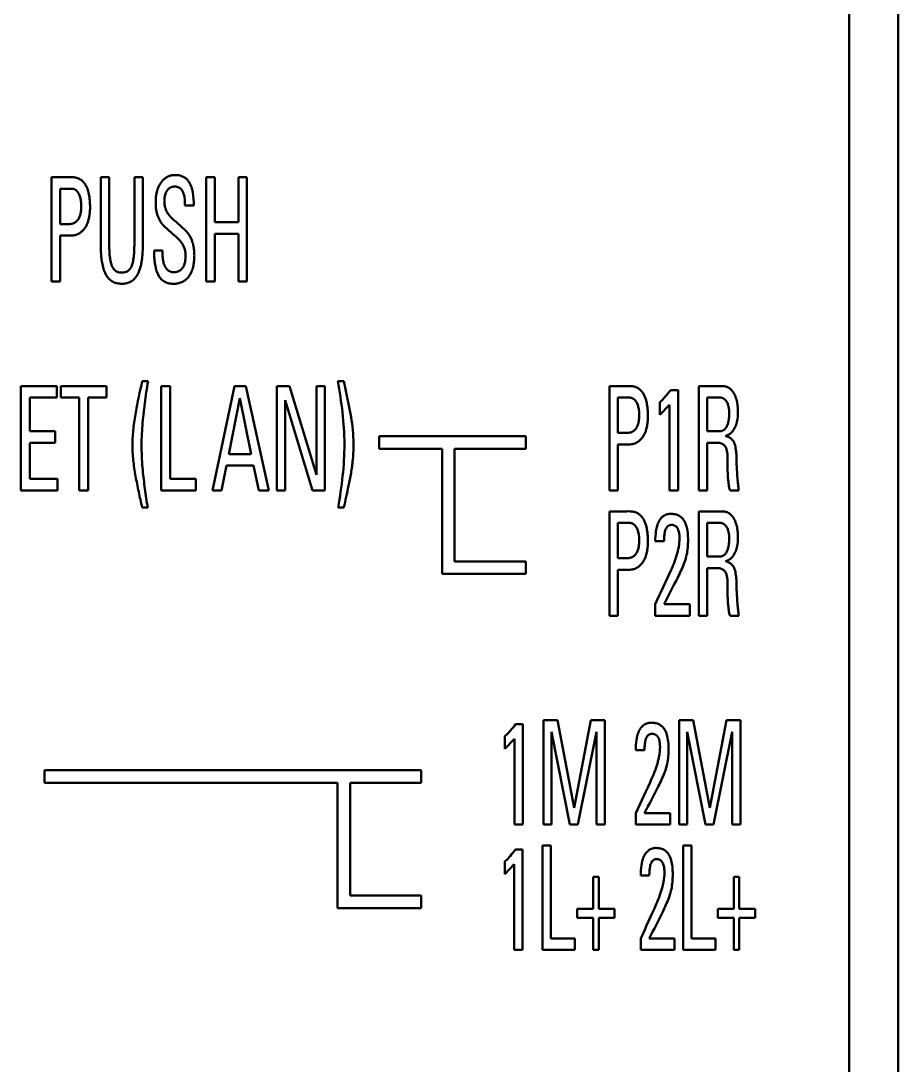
# Model space of a CAD drawing. Header units: millimetres. Extents: x 0 to 841, y 0 to 594.
# Drawn here: x 123.72 to 144.68, y 355.25 to 380.21 of the extents above; entities that cross this region are included whole.
import ezdxf

# ---------------------------------------------------------------- set-up
doc = ezdxf.new("R2010")
doc.units = ezdxf.units.MM
doc.layers.add('1', color=7, linetype='Continuous')

msp = doc.modelspace()

# ---------------------------------------------------------------- linework, layer by layer
at = {"layer": '1', "color": 7, "linetype": 'Continuous', "lineweight": 50}
for p, q in [((143.513, 394.614), (143.513, 319.066)), ((144.683, 318.931), (144.683, 394.614)), ((124.449, 376.471), (124.449, 373.975)), ((125.828, 376.471), (125.624, 376.471)), ((126.632, 376.471), (126.429, 376.471)), ((128.148, 376.471), (128.148, 373.975)), ((128.351, 376.471), (128.148, 376.471)), ((128.351, 375.392), (128.351, 376.471)), ((128.917, 376.471), (128.917, 375.392)), ((129.12, 376.471), (128.917, 376.471)), ((129.12, 373.975), (129.12, 376.471)), ((124.653, 375.351), (124.653, 376.194)), ((124.653, 376.194), (124.935, 376.194)), ((127.638, 375.793), (127.851, 375.793)), ((128.917, 375.392), (128.351, 375.392)), ((124.653, 373.975), (124.653, 375.074)), ((128.351, 373.975), (128.351, 375.115)), ((128.351, 375.115), (128.917, 375.115)), ((128.917, 375.115), (128.917, 373.975)), ((127.102, 374.718), (126.9, 374.718)), ((124.449, 373.975), (124.653, 373.975)), ((128.148, 373.975), (128.351, 373.975)), ((128.917, 373.975), (129.12, 373.975)), ((126.757, 371.597), (126.616, 371.597)), ((131.435, 371.597), (131.293, 371.597)), ((123.717, 371.48), (123.717, 368.984)), ((124.579, 371.48), (123.717, 371.48)), ((124.579, 371.203), (124.579, 371.48)), ((124.668, 371.48), (124.668, 371.203)), ((125.763, 371.48), (124.668, 371.48)), ((125.763, 371.203), (125.763, 371.48)), ((127.07, 371.48), (127.07, 368.984)), ((127.283, 371.48), (127.07, 371.48)), ((127.283, 369.261), (127.283, 371.48)), ((128.823, 371.48), (128.293, 368.984)), ((129.095, 371.48), (128.823, 371.48)), ((129.64, 368.985), (129.095, 371.48)), ((129.832, 371.48), (129.832, 368.984)), ((130.134, 371.48), (129.832, 371.48)), ((130.781, 369.354), (130.134, 371.48)), ((130.781, 371.48), (130.781, 369.354)), ((130.98, 371.48), (130.781, 371.48)), ((130.98, 368.984), (130.98, 371.48)), ((137.783, 371.48), (137.783, 368.984)), ((139.424, 371.383), (139.25, 371.383)), ((139.424, 368.984), (139.424, 371.383)), ((139.919, 371.48), (139.919, 368.984)), ((123.93, 370.401), (123.93, 371.203)), ((123.93, 371.203), (124.579, 371.203)), ((124.668, 371.203), (125.108, 371.203)), ((125.108, 371.203), (125.108, 368.984)), ((125.322, 368.984), (125.322, 371.203)), ((125.322, 371.203), (125.763, 371.203)), ((128.685, 369.855), (128.953, 371.186)), ((128.953, 371.186), (129.223, 369.855)), ((130.032, 371.141), (130.688, 368.984)), ((130.032, 368.984), (130.032, 371.141)), ((137.986, 370.36), (137.986, 371.203)), ((137.986, 371.203), (138.268, 371.203)), ((138.99, 371.096), (138.99, 370.792)), ((140.122, 370.401), (140.122, 371.203)), ((140.122, 371.203), (140.431, 371.203)), ((138.99, 370.792), (139.221, 371.033)), ((139.221, 371.033), (139.221, 368.984)), ((124.533, 370.401), (123.93, 370.401)), ((124.533, 370.124), (124.533, 370.401)), ((123.93, 369.261), (123.93, 370.124)), ((123.93, 370.124), (124.533, 370.124)), ((132.283, 370.282), (132.283, 369.982)), ((135.783, 370.282), (132.283, 370.282)), ((135.783, 369.982), (135.783, 370.282)), ((137.986, 368.984), (137.986, 370.083)), ((140.122, 368.984), (140.122, 370.124)), ((129.223, 369.855), (128.685, 369.855)), ((132.283, 369.982), (133.783, 369.982)), ((133.783, 369.982), (133.783, 366.988)), ((134.083, 367.287), (134.083, 369.982)), ((134.083, 369.982), (135.783, 369.982)), ((128.509, 368.984), (128.633, 369.578)), ((128.633, 369.578), (129.28, 369.578)), ((129.28, 369.578), (129.403, 368.985)), ((124.593, 369.261), (123.93, 369.261)), ((124.593, 368.984), (124.593, 369.261)), ((127.898, 369.261), (127.283, 369.261)), ((127.898, 368.984), (127.898, 369.261)), ((123.717, 368.984), (124.593, 368.984)), ((125.108, 368.984), (125.322, 368.984)), ((127.07, 368.984), (127.898, 368.984)), ((128.509, 368.984), (128.293, 368.984)), ((129.64, 368.985), (129.403, 368.985)), ((129.832, 368.984), (130.032, 368.984)), ((130.688, 368.984), (130.98, 368.984)), ((137.783, 368.984), (137.986, 368.984)), ((139.221, 368.984), (139.424, 368.984)), ((139.919, 368.984), (140.122, 368.984)), ((140.665, 368.984), (140.878, 368.984)), ((126.614, 368.576), (126.748, 368.576)), ((131.303, 368.576), (131.437, 368.576)), ((137.783, 368.485), (137.783, 365.989)), ((139.919, 368.485), (139.919, 365.989)), ((137.986, 367.365), (137.986, 368.208)), ((137.986, 368.208), (138.268, 368.208)), ((140.122, 367.406), (140.122, 368.208)), ((140.122, 368.208), (140.431, 368.208)), ((138.879, 367.769), (139.088, 367.769)), ((135.783, 367.287), (134.083, 367.287)), ((135.783, 366.988), (135.783, 367.287)), ((137.986, 365.989), (137.986, 367.089)), ((140.122, 365.989), (140.122, 367.13)), ((133.783, 366.988), (135.783, 366.988)), ((138.879, 366.266), (138.879, 365.989)), ((139.702, 366.266), (139.088, 366.266)), ((139.702, 365.989), (139.702, 366.266)), ((137.783, 365.989), (137.986, 365.989)), ((138.879, 365.989), (139.702, 365.989)), ((139.919, 365.989), (140.122, 365.989)), ((140.665, 365.989), (140.878, 365.989)), ((135.542, 363.397), (135.717, 363.397)), ((135.717, 363.397), (135.717, 360.998)), ((136.211, 360.998), (136.211, 363.494)), ((136.211, 363.494), (136.541, 363.494)), ((136.541, 363.494), (136.94, 361.4)), ((136.94, 361.4), (137.335, 363.494)), ((137.335, 363.494), (137.676, 363.494)), ((137.676, 363.494), (137.676, 360.998)), ((139.453, 360.998), (139.453, 363.494)), ((139.453, 363.494), (139.783, 363.494)), ((139.783, 363.494), (140.182, 361.4)), ((140.182, 361.4), (140.577, 363.494)), ((140.577, 363.494), (140.918, 363.494)), ((140.918, 363.494), (140.918, 360.998)), ((135.283, 362.806), (135.283, 363.11)), ((136.836, 360.998), (136.402, 363.217)), ((136.402, 363.217), (136.402, 360.998)), ((137.472, 363.217), (137.029, 360.998)), ((137.472, 360.998), (137.472, 363.217)), ((140.078, 360.998), (139.644, 363.217)), ((139.644, 363.217), (139.644, 360.998)), ((140.714, 363.217), (140.271, 360.998)), ((140.714, 360.998), (140.714, 363.217)), ((135.513, 363.048), (135.283, 362.806)), ((135.513, 360.998), (135.513, 363.048)), ((138.622, 362.778), (138.414, 362.778)), ((124.283, 361.997), (124.283, 362.296)), ((124.283, 362.296), (133.283, 362.296)), ((133.283, 362.296), (133.283, 361.997)), ((131.283, 361.997), (124.283, 361.997)), ((131.283, 359.002), (131.283, 361.997)), ((131.583, 361.997), (131.583, 359.301)), ((133.283, 361.997), (131.583, 361.997)), ((138.414, 360.998), (138.414, 361.275)), ((138.622, 361.275), (139.236, 361.275)), ((139.236, 361.275), (139.236, 360.998)), ((135.717, 360.998), (135.513, 360.998)), ((136.402, 360.998), (136.211, 360.998)), ((137.029, 360.998), (136.836, 360.998)), ((137.676, 360.998), (137.472, 360.998)), ((139.236, 360.998), (138.414, 360.998)), ((139.644, 360.998), (139.453, 360.998)), ((140.271, 360.998), (140.078, 360.998)), ((140.918, 360.998), (140.714, 360.998)), ((135.535, 360.402), (135.706, 360.402)), ((135.706, 360.402), (135.706, 358.004)), ((136.187, 358.004), (136.187, 360.499)), ((136.187, 360.499), (136.386, 360.499)), ((136.386, 360.499), (136.386, 358.28)), ((139.546, 358.004), (139.546, 360.499)), ((139.546, 360.499), (139.745, 360.499)), ((139.745, 360.499), (139.745, 358.28)), ((135.283, 359.811), (135.283, 360.116)), ((135.507, 360.053), (135.283, 359.811)), ((135.507, 358.004), (135.507, 360.053)), ((137.394, 358.985), (137.394, 359.749)), ((137.394, 359.749), (137.528, 359.749)), ((137.528, 359.749), (137.528, 358.985)), ((138.736, 359.783), (138.534, 359.783)), ((140.753, 358.985), (140.753, 359.749)), ((140.753, 359.749), (140.887, 359.749)), ((140.887, 359.749), (140.887, 358.985)), ((131.583, 359.301), (133.283, 359.301)), ((133.283, 359.301), (133.283, 359.002)), ((133.283, 359.002), (131.283, 359.002)), ((137.014, 358.771), (137.014, 358.985)), ((137.014, 358.985), (137.394, 358.985)), ((137.528, 358.985), (137.908, 358.985)), ((137.908, 358.985), (137.908, 358.771)), ((140.373, 358.771), (140.373, 358.985)), ((140.373, 358.985), (140.753, 358.985)), ((140.887, 358.985), (141.267, 358.985)), ((141.267, 358.985), (141.267, 358.771)), ((137.394, 358.771), (137.014, 358.771)), ((137.394, 358.004), (137.394, 358.771)), ((137.528, 358.771), (137.528, 358.004)), ((137.908, 358.771), (137.528, 358.771)), ((140.753, 358.771), (140.373, 358.771)), ((140.753, 358.004), (140.753, 358.771)), ((140.887, 358.771), (140.887, 358.004)), ((141.267, 358.771), (140.887, 358.771)), ((136.386, 358.28), (136.958, 358.28)), ((136.958, 358.28), (136.958, 358.004)), ((138.534, 358.004), (138.534, 358.28)), ((138.736, 358.28), (139.335, 358.28)), ((139.335, 358.28), (139.335, 358.004)), ((139.745, 358.28), (140.317, 358.28)), ((140.317, 358.28), (140.317, 358.004)), ((135.706, 358.004), (135.507, 358.004)), ((136.958, 358.004), (136.187, 358.004)), ((137.528, 358.004), (137.394, 358.004)), ((139.335, 358.004), (138.534, 358.004)), ((140.317, 358.004), (139.546, 358.004)), ((140.887, 358.004), (140.753, 358.004))]:
    msp.add_line(p, q, dxfattribs=at)
for points, knots in [([(124.653, 375.074), (124.707, 375.074), (124.788, 375.074), (124.869, 375.074), (124.923, 375.074), (124.95, 375.074), (124.99, 375.08), (125.004, 375.083), (125.03, 375.09), (125.043, 375.094), (125.081, 375.109), (125.105, 375.121), (125.139, 375.144), (125.15, 375.152), (125.171, 375.169), (125.191, 375.187), (125.209, 375.207), (125.227, 375.228), (125.235, 375.239), (125.259, 375.272), (125.286, 375.319), (125.307, 375.368), (125.321, 375.407), (125.325, 375.42), (125.332, 375.446), (125.336, 375.459), (125.345, 375.498), (125.35, 375.525), (125.359, 375.578), (125.362, 375.605), (125.366, 375.66), (125.368, 375.687), (125.37, 375.767), (125.369, 375.821), (125.362, 375.929), (125.357, 375.982), (125.343, 376.062), (125.337, 376.089), (125.324, 376.141), (125.316, 376.167), (125.297, 376.218), (125.286, 376.243), (125.266, 376.279), (125.259, 376.29), (125.244, 376.313), (125.236, 376.324), (125.219, 376.345), (125.21, 376.356), (125.191, 376.375), (125.181, 376.384), (125.149, 376.409), (125.126, 376.424), (125.095, 376.438), (125.088, 376.441), (125.076, 376.446), (125.069, 376.448), (125.05, 376.454), (125.023, 376.461), (124.997, 376.466), (124.969, 376.469), (124.956, 376.47), (124.915, 376.471), (124.887, 376.471), (124.832, 376.471), (124.805, 376.471), (124.668, 376.471), (124.559, 376.471), (124.449, 376.471)], [0, 0, 0, 0, 0.0625, 0.09375, 0.09375, 0.125, 0.125, 0.140625, 0.140625, 0.15625, 0.15625, 0.1875, 0.1875, 0.203125, 0.203125, 0.21875, 0.234375, 0.234375, 0.25, 0.25, 0.28125, 0.3125, 0.3125, 0.328125, 0.328125, 0.34375, 0.34375, 0.375, 0.375, 0.40625, 0.40625, 0.4375, 0.4375, 0.5, 0.5, 0.5625, 0.5625, 0.59375, 0.59375, 0.625, 0.625, 0.65625, 0.65625, 0.671875, 0.671875, 0.6875, 0.6875, 0.703125, 0.703125, 0.71875, 0.71875, 0.75, 0.75, 0.757813, 0.757813, 0.765625, 0.765625, 0.78125, 0.796875, 0.796875, 0.8125, 0.8125, 0.84375, 0.84375, 0.875, 0.875, 1, 1, 1, 1]), ([(125.624, 376.471), (125.624, 376.081), (125.624, 375.691), (125.624, 375.203), (125.624, 375.106), (125.624, 374.911), (125.623, 374.814), (125.63, 374.668), (125.633, 374.619), (125.643, 374.522), (125.649, 374.473), (125.666, 374.377), (125.677, 374.33), (125.705, 374.237), (125.722, 374.191), (125.746, 374.148)], [0, 0, 0, 0, 0.5, 0.5, 0.625, 0.625, 0.75, 0.75, 0.8125, 0.8125, 0.875, 0.875, 0.9375, 0.9375, 1, 1, 1, 1]), ([(125.746, 374.148), (125.754, 374.133), (125.763, 374.118), (125.782, 374.09), (125.793, 374.076), (125.815, 374.05), (125.827, 374.038), (125.852, 374.014), (125.865, 374.004), (125.893, 373.984), (125.908, 373.976), (125.939, 373.96), (125.955, 373.953), (126.003, 373.937), (126.036, 373.93), (126.087, 373.924), (126.105, 373.923), (126.139, 373.923), (126.156, 373.924), (126.19, 373.926), (126.215, 373.93), (126.24, 373.935), (126.257, 373.939), (126.265, 373.942), (126.29, 373.95), (126.306, 373.956), (126.336, 373.971), (126.351, 373.979), (126.38, 373.997), (126.394, 374.008), (126.42, 374.03), (126.432, 374.042), (126.454, 374.068), (126.465, 374.081), (126.485, 374.109), (126.494, 374.124), (126.52, 374.168), (126.534, 374.199), (126.552, 374.247), (126.557, 374.264), (126.568, 374.296), (126.572, 374.313), (126.585, 374.362), (126.592, 374.395), (126.604, 374.462), (126.609, 374.496), (126.618, 374.564), (126.621, 374.598), (126.629, 374.7), (126.631, 374.768), (126.633, 374.904), (126.632, 374.972), (126.632, 375.108), (126.632, 375.176), (126.632, 375.381), (126.632, 375.789), (126.632, 376.198), (126.632, 376.471)], [0, 0, 0, 0, 0.015625, 0.015625, 0.03125, 0.03125, 0.046875, 0.046875, 0.0625, 0.0625, 0.078125, 0.078125, 0.09375, 0.09375, 0.125, 0.125, 0.140625, 0.140625, 0.15625, 0.15625, 0.171875, 0.179688, 0.179688, 0.1875, 0.1875, 0.203125, 0.203125, 0.21875, 0.21875, 0.234375, 0.234375, 0.25, 0.25, 0.265625, 0.265625, 0.28125, 0.28125, 0.3125, 0.3125, 0.328125, 0.328125, 0.34375, 0.34375, 0.375, 0.375, 0.40625, 0.40625, 0.4375, 0.4375, 0.5, 0.5, 0.5625, 0.5625, 0.625, 0.625, 0.75, 1, 1, 1, 1]), ([(126.429, 376.471), (126.429, 376.065), (126.429, 375.559), (126.429, 375.053), (126.429, 374.901), (126.429, 374.85), (126.427, 374.749), (126.425, 374.698), (126.417, 374.598), (126.412, 374.547), (126.399, 374.473), (126.392, 374.436), (126.382, 374.399), (126.374, 374.375), (126.37, 374.363), (126.356, 374.327), (126.344, 374.305), (126.321, 374.273), (126.309, 374.259), (126.295, 374.246), (126.285, 374.238), (126.28, 374.234), (126.264, 374.223), (126.252, 374.217), (126.235, 374.209), (126.229, 374.207), (126.217, 374.203), (126.211, 374.201), (126.18, 374.193), (126.154, 374.19), (126.116, 374.19), (126.103, 374.19), (126.078, 374.193), (126.065, 374.196), (126.041, 374.202), (126.028, 374.206), (126.005, 374.217), (125.994, 374.223), (125.978, 374.234), (125.973, 374.238), (125.963, 374.246), (125.959, 374.25), (125.945, 374.264), (125.937, 374.274), (125.926, 374.289), (125.922, 374.295), (125.915, 374.305), (125.912, 374.311), (125.903, 374.328), (125.898, 374.339), (125.883, 374.374), (125.876, 374.398), (125.863, 374.447), (125.858, 374.472), (125.845, 374.547), (125.839, 374.597), (125.832, 374.698), (125.83, 374.749), (125.828, 374.85), (125.828, 374.901), (125.828, 375.053), (125.828, 375.559), (125.828, 376.065), (125.828, 376.471)], [0, 0, 0, 0, 0.25, 0.3125, 0.3125, 0.34375, 0.34375, 0.375, 0.375, 0.40625, 0.40625, 0.421875, 0.429687, 0.429687, 0.4375, 0.4375, 0.453125, 0.453125, 0.460937, 0.464844, 0.464844, 0.46875, 0.46875, 0.476562, 0.476562, 0.480469, 0.480469, 0.484375, 0.484375, 0.5, 0.5, 0.507812, 0.507812, 0.515625, 0.515625, 0.523437, 0.523437, 0.53125, 0.53125, 0.535156, 0.535156, 0.539062, 0.539062, 0.546875, 0.546875, 0.550781, 0.550781, 0.554687, 0.554687, 0.5625, 0.5625, 0.578125, 0.578125, 0.59375, 0.59375, 0.625, 0.625, 0.65625, 0.65625, 0.6875, 0.6875, 0.75, 1, 1, 1, 1]), ([(127.851, 375.793), (127.851, 375.896), (127.845, 375.998), (127.822, 376.125), (127.817, 376.15), (127.804, 376.2), (127.796, 376.225), (127.778, 376.273), (127.768, 376.296), (127.75, 376.331), (127.743, 376.342), (127.729, 376.364), (127.721, 376.374), (127.705, 376.394), (127.697, 376.404), (127.679, 376.423), (127.669, 376.432), (127.639, 376.456), (127.617, 376.471), (127.583, 376.488), (127.571, 376.493), (127.546, 376.502), (127.534, 376.506), (127.496, 376.515), (127.471, 376.519), (127.432, 376.522), (127.419, 376.523), (127.393, 376.522), (127.38, 376.522), (127.342, 376.519), (127.316, 376.514), (127.266, 376.5), (127.242, 376.491), (127.208, 376.473), (127.196, 376.466), (127.175, 376.452), (127.164, 376.445), (127.134, 376.421), (127.115, 376.403), (127.081, 376.365), (127.066, 376.344), (127.038, 376.301), (127.025, 376.278), (127.003, 376.232), (126.994, 376.208), (126.981, 376.171), (126.978, 376.159), (126.971, 376.134), (126.967, 376.121), (126.959, 376.084), (126.954, 376.059), (126.943, 375.984), (126.94, 375.933), (126.938, 375.857), (126.938, 375.831), (126.94, 375.78), (126.942, 375.754), (126.951, 375.678), (126.961, 375.628), (126.98, 375.567), (126.984, 375.555), (126.993, 375.53), (126.998, 375.518), (127.013, 375.483), (127.024, 375.46), (127.061, 375.393), (127.09, 375.351), (127.124, 375.312)], [0, 0, 0, 0, 0.125, 0.125, 0.15625, 0.15625, 0.1875, 0.1875, 0.21875, 0.21875, 0.234375, 0.234375, 0.25, 0.25, 0.265625, 0.265625, 0.28125, 0.28125, 0.3125, 0.3125, 0.328125, 0.328125, 0.34375, 0.34375, 0.375, 0.375, 0.390625, 0.390625, 0.40625, 0.40625, 0.4375, 0.4375, 0.46875, 0.46875, 0.484375, 0.484375, 0.5, 0.5, 0.53125, 0.53125, 0.5625, 0.5625, 0.59375, 0.59375, 0.625, 0.625, 0.640625, 0.640625, 0.65625, 0.65625, 0.6875, 0.6875, 0.75, 0.75, 0.78125, 0.78125, 0.8125, 0.8125, 0.875, 0.875, 0.890625, 0.890625, 0.90625, 0.90625, 0.9375, 0.9375, 1, 1, 1, 1]), ([(124.935, 376.194), (124.944, 376.194), (124.953, 376.193), (124.971, 376.19), (124.98, 376.187), (124.996, 376.181), (125.005, 376.177), (125.02, 376.168), (125.028, 376.163), (125.048, 376.146), (125.061, 376.133), (125.083, 376.104), (125.092, 376.089), (125.101, 376.073)], [0, 0, 0, 0, 0.125, 0.125, 0.25, 0.25, 0.375, 0.375, 0.5, 0.5, 0.75, 0.75, 1, 1, 1, 1]), ([(125.101, 376.073), (125.115, 376.047), (125.126, 376.02), (125.138, 375.978), (125.141, 375.964), (125.147, 375.936), (125.15, 375.922), (125.16, 375.851), (125.162, 375.794), (125.159, 375.708), (125.157, 375.679), (125.149, 375.621), (125.143, 375.593), (125.131, 375.552), (125.127, 375.538), (125.116, 375.511), (125.109, 375.498), (125.088, 375.46), (125.071, 375.437), (125.05, 375.417)], [0, 0, 0, 0, 0.125, 0.125, 0.1875, 0.1875, 0.25, 0.25, 0.5, 0.5, 0.625, 0.625, 0.75, 0.75, 0.8125, 0.8125, 0.875, 0.875, 1, 1, 1, 1]), ([(127.33, 375.485), (127.307, 375.507), (127.285, 375.53), (127.255, 375.568), (127.245, 375.58), (127.227, 375.607), (127.219, 375.62), (127.195, 375.661), (127.182, 375.69), (127.17, 375.728), (127.167, 375.735), (127.163, 375.751), (127.161, 375.758), (127.155, 375.782), (127.153, 375.797), (127.146, 375.844), (127.146, 375.876), (127.147, 375.923), (127.148, 375.939), (127.151, 375.97), (127.153, 375.986), (127.161, 376.033), (127.169, 376.064), (127.184, 376.1), (127.188, 376.108), (127.195, 376.122), (127.199, 376.129), (127.211, 376.149), (127.22, 376.162), (127.236, 376.18), (127.242, 376.186), (127.253, 376.197), (127.266, 376.207), (127.279, 376.216), (127.293, 376.224), (127.3, 376.227), (127.322, 376.236), (127.338, 376.24), (127.361, 376.244), (127.369, 376.245), (127.385, 376.246), (127.393, 376.246), (127.409, 376.245), (127.417, 376.245), (127.433, 376.243), (127.441, 376.242), (127.464, 376.236), (127.479, 376.231), (127.501, 376.221), (127.508, 376.217), (127.521, 376.208), (127.534, 376.198), (127.545, 376.187), (127.556, 376.175), (127.561, 376.169), (127.575, 376.149), (127.583, 376.136), (127.593, 376.114), (127.596, 376.107), (127.602, 376.092), (127.604, 376.084), (127.611, 376.061), (127.615, 376.046), (127.622, 376.015), (127.625, 375.999), (127.636, 375.92), (127.638, 375.856), (127.638, 375.793)], [0, 0, 0, 0, 0.0625, 0.0625, 0.09375, 0.09375, 0.125, 0.125, 0.1875, 0.1875, 0.203125, 0.203125, 0.21875, 0.21875, 0.25, 0.25, 0.3125, 0.3125, 0.34375, 0.34375, 0.375, 0.375, 0.4375, 0.4375, 0.453125, 0.453125, 0.46875, 0.46875, 0.5, 0.5, 0.515625, 0.515625, 0.53125, 0.546875, 0.546875, 0.5625, 0.5625, 0.59375, 0.59375, 0.609375, 0.609375, 0.625, 0.625, 0.640625, 0.640625, 0.65625, 0.65625, 0.6875, 0.6875, 0.703125, 0.703125, 0.71875, 0.734375, 0.734375, 0.75, 0.75, 0.78125, 0.78125, 0.796875, 0.796875, 0.8125, 0.8125, 0.84375, 0.84375, 0.875, 0.875, 1, 1, 1, 1]), ([(125.05, 375.417), (125.044, 375.411), (125.037, 375.405), (125.023, 375.394), (125.009, 375.385), (124.994, 375.377), (124.978, 375.369), (124.97, 375.366), (124.929, 375.353), (124.895, 375.351), (124.791, 375.351), (124.722, 375.351), (124.653, 375.351)], [0, 0, 0, 0, 0.0625, 0.0625, 0.125, 0.1875, 0.1875, 0.25, 0.25, 0.5, 0.5, 1, 1, 1, 1]), ([(127.676, 375.174), (127.633, 375.213), (127.589, 375.252), (127.503, 375.33), (127.46, 375.369), (127.388, 375.433), (127.359, 375.459), (127.33, 375.485)], [0, 0, 0, 0, 0.375, 0.375, 0.750001, 0.750001, 1, 1, 1, 1]), ([(127.014, 374.108), (127.025, 374.09), (127.038, 374.073), (127.064, 374.041), (127.079, 374.026), (127.111, 373.999), (127.128, 373.988), (127.154, 373.972), (127.164, 373.967), (127.182, 373.958), (127.192, 373.954), (127.241, 373.936), (127.282, 373.928), (127.365, 373.922), (127.406, 373.923), (127.458, 373.93), (127.468, 373.932), (127.488, 373.936), (127.498, 373.939), (127.529, 373.947), (127.548, 373.954), (127.586, 373.971), (127.604, 373.981), (127.63, 373.998), (127.639, 374.004), (127.655, 374.017), (127.663, 374.024), (127.686, 374.045), (127.707, 374.067), (127.727, 374.091), (127.739, 374.108), (127.745, 374.117), (127.773, 374.161), (127.791, 374.198), (127.812, 374.256), (127.819, 374.276), (127.83, 374.316), (127.834, 374.336), (127.847, 374.397), (127.852, 374.437), (127.86, 374.518), (127.863, 374.579), (127.862, 374.641), (127.86, 374.682), (127.859, 374.703), (127.853, 374.764), (127.844, 374.825), (127.828, 374.885), (127.816, 374.924), (127.809, 374.944), (127.771, 375.04), (127.729, 375.111), (127.676, 375.174)], [0, 0, 0, 0, 0.03125, 0.03125, 0.0625, 0.0625, 0.09375, 0.09375, 0.109375, 0.109375, 0.125, 0.125, 0.1875, 0.1875, 0.25, 0.25, 0.265625, 0.265625, 0.28125, 0.28125, 0.3125, 0.3125, 0.34375, 0.34375, 0.359375, 0.359375, 0.375, 0.375, 0.40625, 0.421875, 0.421875, 0.4375, 0.4375, 0.5, 0.5, 0.53125, 0.53125, 0.5625, 0.5625, 0.625, 0.625, 0.6875, 0.71875, 0.71875, 0.75, 0.75, 0.8125, 0.84375, 0.84375, 0.875, 0.875, 1, 1, 1, 1]), ([(127.47, 375.005), (127.489, 374.987), (127.506, 374.968), (127.54, 374.929), (127.555, 374.909), (127.583, 374.866), (127.595, 374.844), (127.612, 374.809), (127.617, 374.797), (127.626, 374.773), (127.63, 374.761), (127.641, 374.724), (127.646, 374.699), (127.652, 374.649), (127.654, 374.623), (127.653, 374.546), (127.65, 374.496), (127.637, 374.433), (127.634, 374.42), (127.626, 374.396), (127.618, 374.371), (127.605, 374.342), (127.596, 374.325), (127.589, 374.314), (127.586, 374.309), (127.575, 374.293), (127.567, 374.283), (127.554, 374.269), (127.549, 374.264), (127.539, 374.256), (127.534, 374.251), (127.519, 374.24), (127.508, 374.233), (127.491, 374.224), (127.485, 374.222), (127.473, 374.217), (127.467, 374.215), (127.436, 374.205), (127.411, 374.201), (127.372, 374.199), (127.359, 374.2), (127.334, 374.202), (127.321, 374.204), (127.302, 374.209), (127.296, 374.211), (127.284, 374.216), (127.273, 374.221), (127.261, 374.227), (127.251, 374.234), (127.245, 374.238), (127.219, 374.257), (127.202, 374.276), (127.186, 374.297)], [0, 0, 0, 0, 0.0625, 0.0625, 0.125, 0.125, 0.1875, 0.1875, 0.21875, 0.21875, 0.25, 0.25, 0.3125, 0.3125, 0.375, 0.375, 0.5, 0.5, 0.53125, 0.53125, 0.5625, 0.59375, 0.609375, 0.609375, 0.625, 0.625, 0.65625, 0.65625, 0.671875, 0.671875, 0.6875, 0.6875, 0.71875, 0.71875, 0.734375, 0.734375, 0.75, 0.75, 0.8125, 0.8125, 0.84375, 0.84375, 0.875, 0.875, 0.890625, 0.890625, 0.90625, 0.921875, 0.921875, 0.9375, 0.9375, 1, 1, 1, 1]), ([(126.9, 374.718), (126.9, 374.666), (126.901, 374.613), (126.908, 374.508), (126.913, 374.456), (126.924, 374.378), (126.929, 374.353), (126.939, 374.302), (126.946, 374.276), (126.968, 374.202), (126.986, 374.153), (127.014, 374.108)], [0, 0, 0, 0, 0.25, 0.25, 0.5, 0.5, 0.625, 0.625, 0.75, 0.75, 1, 1, 1, 1]), ([(127.186, 374.297), (127.175, 374.311), (127.166, 374.327), (127.153, 374.351), (127.15, 374.36), (127.143, 374.377), (127.139, 374.385), (127.125, 374.428), (127.117, 374.464), (127.106, 374.536), (127.104, 374.572), (127.102, 374.645), (127.102, 374.682), (127.102, 374.718)], [0, 0, 0, 0, 0.125, 0.125, 0.1875, 0.1875, 0.25, 0.25, 0.5, 0.5, 0.75, 0.75, 1, 1, 1, 1]), ([(126.616, 371.597), (126.563, 371.347), (126.506, 371.097), (126.449, 370.781), (126.439, 370.718), (126.421, 370.592), (126.413, 370.528), (126.392, 370.339), (126.385, 370.212), (126.383, 369.959), (126.39, 369.833), (126.416, 369.581), (126.435, 369.455), (126.48, 369.202), (126.506, 369.077), (126.559, 368.827), (126.586, 368.701), (126.614, 368.576)], [0, 0, 0, 0, 0.25, 0.25, 0.3125, 0.3125, 0.375, 0.375, 0.5, 0.5, 0.625, 0.625, 0.75, 0.75, 0.875, 0.875, 1, 1, 1, 1]), ([(126.63, 369.468), (126.614, 369.646), (126.604, 369.824), (126.6, 370.18), (126.607, 370.358), (126.634, 370.714), (126.653, 370.891), (126.699, 371.245), (126.727, 371.421), (126.757, 371.597)], [0, 0, 0, 0, 0.25, 0.25, 0.5, 0.5, 0.75, 0.75, 1, 1, 1, 1]), ([(131.293, 371.597), (131.335, 371.348), (131.375, 371.098), (131.431, 370.595), (131.447, 370.343), (131.45, 369.835), (131.435, 369.582), (131.379, 369.078), (131.342, 368.827), (131.303, 368.576)], [0, 0, 0, 0, 0.25, 0.25, 0.5, 0.5, 0.75, 0.75, 1, 1, 1, 1]), ([(131.547, 369.092), (131.569, 369.195), (131.589, 369.298), (131.624, 369.506), (131.64, 369.61), (131.66, 369.818), (131.665, 369.923), (131.667, 370.133), (131.664, 370.239), (131.64, 370.556), (131.607, 370.766), (131.545, 371.078), (131.522, 371.182), (131.479, 371.39), (131.457, 371.493), (131.435, 371.597)], [0, 0, 0, 0, 0.125, 0.125, 0.25, 0.25, 0.375, 0.375, 0.5, 0.5, 0.75, 0.75, 0.875, 0.875, 1, 1, 1, 1]), ([(137.986, 370.083), (138.04, 370.083), (138.121, 370.083), (138.202, 370.083), (138.256, 370.083), (138.283, 370.083), (138.324, 370.089), (138.337, 370.092), (138.363, 370.099), (138.376, 370.103), (138.414, 370.118), (138.438, 370.13), (138.472, 370.153), (138.483, 370.161), (138.504, 370.178), (138.524, 370.196), (138.542, 370.216), (138.56, 370.237), (138.568, 370.248), (138.592, 370.281), (138.62, 370.328), (138.64, 370.377), (138.654, 370.416), (138.658, 370.429), (138.666, 370.455), (138.669, 370.468), (138.679, 370.507), (138.684, 370.534), (138.692, 370.587), (138.695, 370.614), (138.7, 370.668), (138.701, 370.696), (138.703, 370.776), (138.702, 370.83), (138.696, 370.938), (138.69, 370.991), (138.676, 371.071), (138.671, 371.098), (138.657, 371.15), (138.649, 371.176), (138.63, 371.227), (138.619, 371.252), (138.6, 371.288), (138.593, 371.299), (138.578, 371.322), (138.57, 371.333), (138.553, 371.354), (138.544, 371.364), (138.524, 371.384), (138.514, 371.393), (138.482, 371.418), (138.459, 371.433), (138.428, 371.447), (138.422, 371.45), (138.409, 371.454), (138.402, 371.457), (138.383, 371.463), (138.357, 371.47), (138.33, 371.474), (138.303, 371.478), (138.289, 371.479), (138.248, 371.48), (138.221, 371.48), (138.166, 371.479), (138.138, 371.48), (138.002, 371.48), (137.892, 371.48), (137.783, 371.48)], [0, 0, 0, 0, 0.0625, 0.09375, 0.09375, 0.125, 0.125, 0.140625, 0.140625, 0.15625, 0.15625, 0.1875, 0.1875, 0.203125, 0.203125, 0.21875, 0.234375, 0.234375, 0.25, 0.25, 0.28125, 0.3125, 0.3125, 0.328125, 0.328125, 0.34375, 0.34375, 0.375, 0.375, 0.40625, 0.40625, 0.4375, 0.4375, 0.5, 0.5, 0.5625, 0.5625, 0.59375, 0.59375, 0.625, 0.625, 0.65625, 0.65625, 0.671875, 0.671875, 0.6875, 0.6875, 0.703125, 0.703125, 0.71875, 0.71875, 0.75, 0.75, 0.757812, 0.757812, 0.765625, 0.765625, 0.78125, 0.796875, 0.796875, 0.8125, 0.8125, 0.84375, 0.84375, 0.875, 0.875, 1, 1, 1, 1]), ([(139.25, 371.383), (139.209, 371.332), (139.168, 371.282), (139.105, 371.209), (139.084, 371.185), (139.051, 371.149), (139.039, 371.138), (139.016, 371.116), (139.004, 371.105), (138.99, 371.096)], [0, 0, 0, 0, 0.5, 0.5, 0.75, 0.75, 0.875, 0.875, 1, 1, 1, 1]), ([(140.561, 370.287), (140.582, 370.293), (140.602, 370.301), (140.631, 370.315), (140.64, 370.321), (140.658, 370.332), (140.667, 370.339), (140.709, 370.373), (140.736, 370.407), (140.769, 370.462), (140.779, 370.481), (140.797, 370.52), (140.804, 370.541), (140.815, 370.571), (140.818, 370.582), (140.824, 370.602), (140.826, 370.613), (140.834, 370.644), (140.838, 370.665), (140.855, 370.769), (140.857, 370.854), (140.851, 370.961), (140.849, 370.982), (140.844, 371.024), (140.841, 371.045), (140.831, 371.108), (140.821, 371.149), (140.801, 371.21), (140.793, 371.231), (140.776, 371.27), (140.767, 371.289), (140.745, 371.326), (140.733, 371.344), (140.713, 371.369), (140.706, 371.377), (140.691, 371.393), (140.684, 371.4), (140.667, 371.414), (140.659, 371.421), (140.641, 371.433), (140.632, 371.438), (140.603, 371.454), (140.583, 371.462), (140.552, 371.47), (140.542, 371.473), (140.52, 371.476), (140.51, 371.478), (140.478, 371.48), (140.456, 371.48), (140.413, 371.479), (140.392, 371.48), (140.349, 371.48), (140.284, 371.48), (140.134, 371.48), (140.005, 371.48), (139.919, 371.48)], [0, 0, 0, 0, 0.03125, 0.03125, 0.046875, 0.046875, 0.0625, 0.0625, 0.125, 0.125, 0.15625, 0.15625, 0.1875, 0.1875, 0.203125, 0.203125, 0.21875, 0.21875, 0.25, 0.25, 0.375, 0.375, 0.40625, 0.40625, 0.4375, 0.4375, 0.5, 0.5, 0.53125, 0.53125, 0.5625, 0.5625, 0.59375, 0.59375, 0.609375, 0.609375, 0.625, 0.625, 0.640625, 0.640625, 0.65625, 0.65625, 0.6875, 0.6875, 0.703125, 0.703125, 0.71875, 0.71875, 0.75, 0.75, 0.78125, 0.78125, 0.8125, 0.875, 1, 1, 1, 1]), ([(138.268, 371.203), (138.277, 371.203), (138.286, 371.202), (138.304, 371.199), (138.313, 371.196), (138.33, 371.19), (138.338, 371.186), (138.354, 371.177), (138.361, 371.172), (138.382, 371.155), (138.394, 371.142), (138.416, 371.113), (138.426, 371.098), (138.434, 371.082)], [0, 0, 0, 0, 0.125, 0.125, 0.25, 0.25, 0.375, 0.375, 0.5, 0.5, 0.75, 0.75, 1, 1, 1, 1]), ([(138.434, 371.082), (138.448, 371.056), (138.459, 371.029), (138.471, 370.987), (138.475, 370.973), (138.481, 370.945), (138.483, 370.931), (138.493, 370.86), (138.495, 370.803), (138.492, 370.717), (138.49, 370.688), (138.482, 370.63), (138.477, 370.602), (138.464, 370.561), (138.46, 370.547), (138.449, 370.52), (138.443, 370.507), (138.422, 370.469), (138.405, 370.446), (138.383, 370.426)], [0, 0, 0, 0, 0.125, 0.125, 0.1875, 0.1875, 0.25, 0.25, 0.5, 0.5, 0.625, 0.625, 0.75, 0.75, 0.8125, 0.8125, 0.875, 0.875, 1, 1, 1, 1]), ([(140.431, 371.203), (140.445, 371.203), (140.458, 371.201), (140.485, 371.195), (140.498, 371.19), (140.516, 371.18), (140.522, 371.176), (140.533, 371.168), (140.543, 371.159), (140.553, 371.149), (140.562, 371.139), (140.566, 371.134), (140.586, 371.106), (140.599, 371.082), (140.614, 371.043), (140.618, 371.03), (140.626, 371.004), (140.629, 370.991), (140.634, 370.964), (140.637, 370.95), (140.641, 370.923), (140.642, 370.91), (140.645, 370.869), (140.646, 370.842), (140.646, 370.788), (140.645, 370.761), (140.64, 370.707), (140.637, 370.681), (140.627, 370.627), (140.62, 370.6), (140.608, 370.561), (140.603, 370.549), (140.592, 370.523), (140.586, 370.511), (140.573, 370.487), (140.565, 370.476), (140.548, 370.454), (140.539, 370.444), (140.523, 370.431), (140.517, 370.427), (140.505, 370.42), (140.499, 370.417), (140.48, 370.409), (140.467, 370.405), (140.44, 370.401), (140.426, 370.401), (140.398, 370.401), (140.384, 370.401), (140.343, 370.401), (140.26, 370.401), (140.178, 370.401), (140.122, 370.401)], [0, 0, 0, 0, 0.03125, 0.03125, 0.0625, 0.0625, 0.078125, 0.078125, 0.09375, 0.109375, 0.109375, 0.125, 0.125, 0.1875, 0.1875, 0.21875, 0.21875, 0.25, 0.25, 0.28125, 0.28125, 0.3125, 0.3125, 0.375, 0.375, 0.4375, 0.4375, 0.5, 0.5, 0.5625, 0.5625, 0.59375, 0.59375, 0.625, 0.625, 0.65625, 0.65625, 0.6875, 0.6875, 0.703125, 0.703125, 0.71875, 0.71875, 0.75, 0.75, 0.78125, 0.78125, 0.8125, 0.8125, 0.875, 1, 1, 1, 1]), ([(138.383, 370.426), (138.377, 370.42), (138.37, 370.414), (138.357, 370.403), (138.342, 370.394), (138.327, 370.386), (138.311, 370.378), (138.303, 370.375), (138.262, 370.362), (138.228, 370.36), (138.124, 370.36), (138.055, 370.36), (137.986, 370.36)], [0, 0, 0, 0, 0.0625, 0.0625, 0.125, 0.1875, 0.1875, 0.25, 0.25, 0.5, 0.5, 1, 1, 1, 1]), ([(140.122, 370.124), (140.188, 370.124), (140.254, 370.124), (140.353, 370.124), (140.386, 370.126), (140.426, 370.118), (140.434, 370.116), (140.45, 370.111), (140.458, 370.108), (140.481, 370.098), (140.495, 370.09), (140.508, 370.08)], [0, 0, 0, 0, 0.5, 0.5, 0.75, 0.75, 0.8125, 0.8125, 0.875, 0.875, 1, 1, 1, 1]), ([(140.508, 370.08), (140.517, 370.072), (140.526, 370.064), (140.541, 370.046), (140.548, 370.037), (140.561, 370.017), (140.566, 370.006), (140.576, 369.985), (140.58, 369.974), (140.591, 369.94), (140.595, 369.917), (140.6, 369.883), (140.601, 369.871), (140.603, 369.847), (140.603, 369.836), (140.604, 369.777), (140.603, 369.73), (140.604, 369.636), (140.605, 369.589), (140.607, 369.495), (140.608, 369.448), (140.612, 369.355), (140.615, 369.308), (140.623, 369.214), (140.628, 369.168), (140.642, 369.075), (140.651, 369.029), (140.665, 368.984)], [0, 0, 0, 0, 0.03125, 0.03125, 0.0625, 0.0625, 0.09375, 0.09375, 0.125, 0.125, 0.1875, 0.1875, 0.21875, 0.21875, 0.25, 0.25, 0.375, 0.375, 0.5, 0.5, 0.625, 0.625, 0.75, 0.75, 0.875, 0.875, 1, 1, 1, 1]), ([(140.761, 370.131), (140.752, 370.152), (140.74, 370.17), (140.712, 370.204), (140.697, 370.219), (140.643, 370.258), (140.604, 370.275), (140.561, 370.287)], [0, 0, 0, 0, 0.25, 0.25, 0.5, 0.5, 1, 1, 1, 1]), ([(140.878, 368.984), (140.869, 369.031), (140.862, 369.079), (140.851, 369.175), (140.847, 369.223), (140.835, 369.367), (140.828, 369.464), (140.823, 369.608), (140.823, 369.656), (140.821, 369.753), (140.82, 369.801), (140.813, 369.897), (140.808, 369.945), (140.792, 370.04), (140.781, 370.087), (140.761, 370.131)], [0, 0, 0, 0, 0.125, 0.125, 0.25, 0.25, 0.5, 0.5, 0.625, 0.625, 0.75, 0.75, 0.875, 0.875, 1, 1, 1, 1]), ([(126.748, 368.576), (126.724, 368.725), (126.702, 368.873), (126.661, 369.17), (126.643, 369.319), (126.63, 369.468)], [0, 0, 0, 0, 0.5, 0.5, 1, 1, 1, 1]), ([(137.986, 367.089), (138.04, 367.089), (138.121, 367.089), (138.202, 367.089), (138.256, 367.089), (138.283, 367.089), (138.324, 367.094), (138.337, 367.097), (138.363, 367.104), (138.376, 367.108), (138.414, 367.123), (138.438, 367.135), (138.472, 367.158), (138.483, 367.166), (138.504, 367.184), (138.524, 367.202), (138.542, 367.222), (138.56, 367.242), (138.568, 367.253), (138.592, 367.287), (138.62, 367.333), (138.64, 367.383), (138.654, 367.421), (138.658, 367.434), (138.666, 367.46), (138.669, 367.473), (138.679, 367.513), (138.684, 367.539), (138.692, 367.593), (138.695, 367.62), (138.7, 367.674), (138.701, 367.701), (138.703, 367.782), (138.702, 367.836), (138.696, 367.943), (138.69, 367.996), (138.676, 368.076), (138.671, 368.103), (138.657, 368.156), (138.649, 368.182), (138.63, 368.232), (138.619, 368.257), (138.6, 368.293), (138.593, 368.305), (138.578, 368.327), (138.57, 368.338), (138.553, 368.36), (138.544, 368.37), (138.524, 368.389), (138.514, 368.398), (138.482, 368.424), (138.459, 368.438), (138.428, 368.452), (138.422, 368.455), (138.409, 368.46), (138.403, 368.462), (138.383, 368.468), (138.357, 368.475), (138.33, 368.48), (138.303, 368.483), (138.289, 368.484), (138.248, 368.486), (138.221, 368.485), (138.166, 368.485), (138.138, 368.485), (138.002, 368.485), (137.892, 368.485), (137.783, 368.485)], [0, 0, 0, 0, 0.0625, 0.09375, 0.09375, 0.125, 0.125, 0.140625, 0.140625, 0.15625, 0.15625, 0.1875, 0.1875, 0.203125, 0.203125, 0.21875, 0.234375, 0.234375, 0.25, 0.25, 0.28125, 0.3125, 0.3125, 0.328125, 0.328125, 0.34375, 0.34375, 0.375, 0.375, 0.40625, 0.40625, 0.4375, 0.4375, 0.5, 0.5, 0.5625, 0.5625, 0.59375, 0.59375, 0.625, 0.625, 0.65625, 0.65625, 0.671875, 0.671875, 0.6875, 0.6875, 0.703125, 0.703125, 0.71875, 0.71875, 0.75, 0.75, 0.757812, 0.757812, 0.765625, 0.765625, 0.78125, 0.796875, 0.796875, 0.8125, 0.8125, 0.84375, 0.84375, 0.875, 0.875, 1, 1, 1, 1]), ([(139.088, 366.266), (139.197, 366.478), (139.307, 366.69), (139.469, 367.009), (139.52, 367.116), (139.574, 367.256), (139.585, 367.284), (139.598, 367.327), (139.603, 367.341), (139.611, 367.37), (139.615, 367.385), (139.633, 367.457), (139.643, 367.515), (139.656, 367.632), (139.66, 367.691), (139.663, 367.809), (139.662, 367.869), (139.653, 367.988), (139.645, 368.047), (139.627, 368.119), (139.623, 368.134), (139.614, 368.162), (139.609, 368.177), (139.592, 368.218), (139.579, 368.245), (139.558, 368.276), (139.554, 368.283), (139.545, 368.295), (139.541, 368.301), (139.526, 368.318), (139.505, 368.339), (139.482, 368.358), (139.463, 368.371), (139.457, 368.375), (139.443, 368.382), (139.437, 368.386), (139.417, 368.396), (139.403, 368.401), (139.374, 368.411), (139.36, 368.414), (139.315, 368.423), (139.285, 368.426), (139.241, 368.426), (139.226, 368.425), (139.195, 368.422), (139.181, 368.419), (139.152, 368.412), (139.137, 368.407), (139.116, 368.398), (139.109, 368.395), (139.096, 368.388), (139.09, 368.384), (139.071, 368.372), (139.059, 368.363), (139.042, 368.348), (139.036, 368.343), (139.026, 368.332), (139.021, 368.326), (138.996, 368.298), (138.98, 368.273), (138.966, 368.246)], [0, 0, 0, 0, 0.25, 0.25, 0.375, 0.375, 0.40625, 0.40625, 0.421875, 0.421875, 0.4375, 0.4375, 0.5, 0.5, 0.5625, 0.5625, 0.625, 0.625, 0.6875, 0.6875, 0.703125, 0.703125, 0.71875, 0.71875, 0.75, 0.75, 0.757812, 0.757812, 0.765625, 0.765625, 0.78125, 0.796875, 0.796875, 0.804687, 0.804687, 0.8125, 0.8125, 0.828125, 0.828125, 0.84375, 0.84375, 0.875, 0.875, 0.890625, 0.890625, 0.90625, 0.90625, 0.921875, 0.921875, 0.929687, 0.929687, 0.9375, 0.9375, 0.953125, 0.953125, 0.960937, 0.960937, 0.96875, 0.96875, 1, 1, 1, 1]), ([(140.561, 367.293), (140.582, 367.298), (140.602, 367.306), (140.631, 367.321), (140.64, 367.326), (140.658, 367.338), (140.667, 367.344), (140.709, 367.379), (140.736, 367.412), (140.769, 367.468), (140.779, 367.487), (140.797, 367.526), (140.804, 367.546), (140.815, 367.577), (140.818, 367.587), (140.824, 367.608), (140.826, 367.618), (140.834, 367.649), (140.838, 367.67), (140.855, 367.775), (140.857, 367.859), (140.851, 367.966), (140.849, 367.987), (140.844, 368.03), (140.841, 368.051), (140.831, 368.114), (140.821, 368.155), (140.801, 368.216), (140.793, 368.236), (140.776, 368.275), (140.767, 368.294), (140.745, 368.331), (140.733, 368.349), (140.713, 368.374), (140.706, 368.382), (140.691, 368.398), (140.684, 368.405), (140.667, 368.419), (140.659, 368.426), (140.641, 368.438), (140.632, 368.444), (140.603, 368.459), (140.584, 368.467), (140.552, 368.476), (140.542, 368.478), (140.52, 368.482), (140.51, 368.483), (140.478, 368.485), (140.456, 368.485), (140.413, 368.485), (140.392, 368.485), (140.349, 368.485), (140.284, 368.485), (140.134, 368.485), (140.005, 368.485), (139.919, 368.485)], [0, 0, 0, 0, 0.03125, 0.03125, 0.046875, 0.046875, 0.0625, 0.0625, 0.125, 0.125, 0.15625, 0.15625, 0.1875, 0.1875, 0.203125, 0.203125, 0.21875, 0.21875, 0.25, 0.25, 0.375, 0.375, 0.40625, 0.40625, 0.4375, 0.4375, 0.5, 0.5, 0.53125, 0.53125, 0.5625, 0.5625, 0.59375, 0.59375, 0.609375, 0.609375, 0.625, 0.625, 0.640625, 0.640625, 0.65625, 0.65625, 0.6875, 0.6875, 0.703125, 0.703125, 0.71875, 0.71875, 0.75, 0.75, 0.78125, 0.78125, 0.8125, 0.875, 1, 1, 1, 1]), ([(138.268, 368.208), (138.277, 368.208), (138.286, 368.207), (138.304, 368.204), (138.313, 368.202), (138.33, 368.195), (138.338, 368.191), (138.354, 368.182), (138.361, 368.177), (138.382, 368.16), (138.394, 368.147), (138.416, 368.118), (138.426, 368.103), (138.434, 368.087)], [0, 0, 0, 0, 0.125, 0.125, 0.25, 0.25, 0.375, 0.375, 0.5, 0.5, 0.75, 0.75, 1, 1, 1, 1]), ([(138.434, 368.087), (138.448, 368.062), (138.459, 368.035), (138.471, 367.993), (138.475, 367.979), (138.481, 367.95), (138.483, 367.936), (138.493, 367.865), (138.495, 367.808), (138.492, 367.722), (138.49, 367.693), (138.482, 367.636), (138.477, 367.608), (138.464, 367.566), (138.46, 367.552), (138.449, 367.526), (138.443, 367.512), (138.422, 367.474), (138.405, 367.451), (138.383, 367.431)], [0, 0, 0, 0, 0.125, 0.125, 0.1875, 0.1875, 0.25, 0.25, 0.5, 0.5, 0.625, 0.625, 0.75, 0.75, 0.8125, 0.8125, 0.875, 0.875, 1, 1, 1, 1]), ([(138.966, 368.246), (138.947, 368.21), (138.933, 368.172), (138.91, 368.094), (138.902, 368.054), (138.884, 367.933), (138.879, 367.851), (138.879, 367.769)], [0, 0, 0, 0, 0.25, 0.25, 0.5, 0.5, 1, 1, 1, 1]), ([(139.088, 367.769), (139.088, 367.804), (139.088, 367.839), (139.093, 367.91), (139.098, 367.945), (139.108, 367.996), (139.112, 368.013), (139.12, 368.038), (139.123, 368.046), (139.13, 368.063), (139.134, 368.071), (139.142, 368.086), (139.147, 368.094), (139.157, 368.108), (139.163, 368.115), (139.176, 368.127), (139.182, 368.133), (139.193, 368.14), (139.197, 368.143), (139.205, 368.147), (139.209, 368.149), (139.222, 368.154), (139.23, 368.156), (139.248, 368.16), (139.256, 368.16), (139.283, 368.161), (139.301, 368.158), (139.326, 368.151), (139.335, 368.148), (139.351, 368.14), (139.358, 368.136), (139.372, 368.125), (139.379, 368.119), (139.388, 368.11), (139.391, 368.107), (139.397, 368.1), (139.4, 368.096), (139.407, 368.085), (139.412, 368.078), (139.42, 368.062), (139.423, 368.054), (139.433, 368.029), (139.438, 368.012), (139.447, 367.978), (139.45, 367.961), (139.454, 367.926), (139.456, 367.908), (139.461, 367.821), (139.456, 367.751), (139.444, 367.665), (139.441, 367.647), (139.435, 367.613), (139.431, 367.595), (139.42, 367.544), (139.412, 367.51), (139.366, 367.343), (139.315, 367.213), (139.258, 367.085)], [0, 0, 0, 0, 0.0625, 0.0625, 0.125, 0.125, 0.15625, 0.15625, 0.171875, 0.171875, 0.1875, 0.1875, 0.203125, 0.203125, 0.21875, 0.21875, 0.234375, 0.234375, 0.242187, 0.242187, 0.25, 0.25, 0.265625, 0.265625, 0.28125, 0.28125, 0.3125, 0.3125, 0.328125, 0.328125, 0.34375, 0.34375, 0.359375, 0.359375, 0.367187, 0.367187, 0.375, 0.375, 0.390625, 0.390625, 0.40625, 0.40625, 0.4375, 0.4375, 0.46875, 0.46875, 0.5, 0.5, 0.625, 0.625, 0.65625, 0.65625, 0.6875, 0.6875, 0.75, 0.75, 1, 1, 1, 1]), ([(140.431, 368.208), (140.445, 368.208), (140.458, 368.207), (140.485, 368.2), (140.498, 368.195), (140.516, 368.185), (140.522, 368.182), (140.533, 368.174), (140.543, 368.165), (140.553, 368.155), (140.562, 368.145), (140.566, 368.139), (140.586, 368.111), (140.599, 368.087), (140.614, 368.049), (140.618, 368.036), (140.626, 368.009), (140.629, 367.996), (140.634, 367.969), (140.637, 367.956), (140.641, 367.929), (140.642, 367.915), (140.645, 367.875), (140.646, 367.848), (140.646, 367.794), (140.645, 367.767), (140.64, 367.713), (140.637, 367.686), (140.627, 367.632), (140.62, 367.606), (140.608, 367.567), (140.603, 367.554), (140.592, 367.529), (140.586, 367.516), (140.573, 367.493), (140.565, 367.481), (140.548, 367.46), (140.539, 367.45), (140.523, 367.437), (140.517, 367.433), (140.505, 367.426), (140.499, 367.422), (140.48, 367.414), (140.467, 367.41), (140.44, 367.406), (140.426, 367.406), (140.398, 367.406), (140.384, 367.406), (140.343, 367.406), (140.26, 367.406), (140.178, 367.406), (140.122, 367.406)], [0, 0, 0, 0, 0.03125, 0.03125, 0.0625, 0.0625, 0.078125, 0.078125, 0.09375, 0.109375, 0.109375, 0.125, 0.125, 0.1875, 0.1875, 0.21875, 0.21875, 0.25, 0.25, 0.28125, 0.28125, 0.3125, 0.3125, 0.375, 0.375, 0.4375, 0.4375, 0.5, 0.5, 0.5625, 0.5625, 0.59375, 0.59375, 0.625, 0.625, 0.65625, 0.65625, 0.6875, 0.6875, 0.703125, 0.703125, 0.71875, 0.71875, 0.75, 0.75, 0.78125, 0.78125, 0.8125, 0.8125, 0.875, 1, 1, 1, 1]), ([(138.383, 367.431), (138.377, 367.425), (138.37, 367.419), (138.357, 367.409), (138.342, 367.399), (138.327, 367.391), (138.311, 367.384), (138.303, 367.381), (138.262, 367.367), (138.228, 367.365), (138.124, 367.365), (138.055, 367.365), (137.986, 367.365)], [0, 0, 0, 0, 0.0625, 0.0625, 0.125, 0.1875, 0.1875, 0.25, 0.25, 0.5, 0.5, 1, 1, 1, 1]), ([(140.122, 367.13), (140.188, 367.13), (140.254, 367.13), (140.353, 367.13), (140.386, 367.131), (140.426, 367.123), (140.434, 367.121), (140.45, 367.116), (140.458, 367.113), (140.481, 367.103), (140.495, 367.095), (140.508, 367.085)], [0, 0, 0, 0, 0.5, 0.5, 0.75, 0.75, 0.8125, 0.8125, 0.875, 0.875, 1, 1, 1, 1]), ([(140.508, 367.085), (140.517, 367.078), (140.526, 367.069), (140.541, 367.051), (140.548, 367.042), (140.561, 367.022), (140.566, 367.012), (140.576, 366.99), (140.58, 366.979), (140.591, 366.946), (140.595, 366.923), (140.6, 366.888), (140.601, 366.876), (140.603, 366.853), (140.603, 366.841), (140.604, 366.782), (140.603, 366.735), (140.604, 366.641), (140.605, 366.595), (140.607, 366.501), (140.608, 366.454), (140.612, 366.36), (140.615, 366.313), (140.623, 366.22), (140.628, 366.173), (140.642, 366.081), (140.651, 366.035), (140.665, 365.989)], [0, 0, 0, 0, 0.03125, 0.03125, 0.0625, 0.0625, 0.09375, 0.09375, 0.125, 0.125, 0.1875, 0.1875, 0.21875, 0.21875, 0.25, 0.25, 0.375, 0.375, 0.5, 0.5, 0.625, 0.625, 0.75, 0.75, 0.875, 0.875, 1, 1, 1, 1]), ([(140.761, 367.137), (140.752, 367.157), (140.74, 367.175), (140.712, 367.21), (140.697, 367.225), (140.643, 367.264), (140.604, 367.281), (140.561, 367.293)], [0, 0, 0, 0, 0.25, 0.25, 0.5, 0.5, 1, 1, 1, 1]), ([(140.878, 365.989), (140.869, 366.037), (140.862, 366.085), (140.851, 366.18), (140.847, 366.228), (140.835, 366.373), (140.828, 366.469), (140.823, 366.614), (140.823, 366.662), (140.821, 366.758), (140.82, 366.807), (140.813, 366.903), (140.808, 366.951), (140.792, 367.045), (140.781, 367.092), (140.761, 367.137)], [0, 0, 0, 0, 0.125, 0.125, 0.25, 0.25, 0.5, 0.5, 0.625, 0.625, 0.75, 0.75, 0.875, 0.875, 1, 1, 1, 1]), ([(135.283, 363.11), (135.297, 363.119), (135.308, 363.13), (135.332, 363.152), (135.343, 363.164), (135.376, 363.199), (135.397, 363.223), (135.461, 363.297), (135.502, 363.346), (135.542, 363.397)], [0, 0, 0, 0, 0.125, 0.125, 0.25, 0.25, 0.5, 0.5, 1, 1, 1, 1]), ([(138.5, 363.255), (138.514, 363.282), (138.531, 363.307), (138.555, 363.335), (138.56, 363.341), (138.571, 363.352), (138.576, 363.357), (138.593, 363.372), (138.605, 363.381), (138.624, 363.393), (138.63, 363.397), (138.644, 363.404), (138.651, 363.407), (138.671, 363.416), (138.686, 363.421), (138.715, 363.428), (138.73, 363.431), (138.76, 363.434), (138.775, 363.435), (138.82, 363.435), (138.849, 363.432), (138.894, 363.423), (138.908, 363.42), (138.937, 363.41), (138.951, 363.405), (138.971, 363.395), (138.978, 363.391), (138.991, 363.384), (138.997, 363.38), (139.016, 363.367), (139.039, 363.348), (139.06, 363.327), (139.075, 363.31), (139.08, 363.304), (139.088, 363.292), (139.093, 363.285), (139.113, 363.254), (139.126, 363.227), (139.143, 363.185), (139.148, 363.171), (139.157, 363.143), (139.161, 363.128), (139.179, 363.056), (139.187, 362.997), (139.196, 362.878), (139.197, 362.818), (139.194, 362.7), (139.19, 362.641), (139.177, 362.524), (139.167, 362.466), (139.149, 362.393), (139.145, 362.379), (139.137, 362.35), (139.124, 362.307), (139.109, 362.265), (139.054, 362.125), (139.003, 362.018), (138.841, 361.699), (138.731, 361.487), (138.622, 361.275)], [0, 0, 0, 0, 0.03125, 0.03125, 0.039063, 0.039063, 0.046875, 0.046875, 0.0625, 0.0625, 0.070313, 0.070313, 0.078125, 0.078125, 0.09375, 0.09375, 0.109375, 0.109375, 0.125, 0.125, 0.15625, 0.15625, 0.171875, 0.171875, 0.1875, 0.1875, 0.195313, 0.195313, 0.203125, 0.203125, 0.21875, 0.234375, 0.234375, 0.242188, 0.242188, 0.25, 0.25, 0.28125, 0.28125, 0.296875, 0.296875, 0.3125, 0.3125, 0.375, 0.375, 0.4375, 0.4375, 0.5, 0.5, 0.5625, 0.5625, 0.578125, 0.578125, 0.59375, 0.625, 0.625, 0.75, 0.75, 1, 1, 1, 1]), ([(138.414, 362.778), (138.414, 362.86), (138.418, 362.942), (138.436, 363.063), (138.444, 363.103), (138.467, 363.181), (138.481, 363.219), (138.5, 363.255)], [0, 0, 0, 0, 0.5, 0.5, 0.75, 0.75, 1, 1, 1, 1]), ([(138.792, 362.094), (138.85, 362.222), (138.9, 362.352), (138.946, 362.519), (138.955, 362.553), (138.966, 362.604), (138.969, 362.622), (138.975, 362.656), (138.978, 362.674), (138.991, 362.76), (138.995, 362.83), (138.99, 362.917), (138.989, 362.935), (138.984, 362.97), (138.981, 362.987), (138.973, 363.021), (138.968, 363.038), (138.958, 363.063), (138.954, 363.071), (138.946, 363.087), (138.941, 363.094), (138.934, 363.105), (138.931, 363.109), (138.925, 363.115), (138.922, 363.119), (138.913, 363.128), (138.907, 363.134), (138.892, 363.145), (138.885, 363.149), (138.869, 363.157), (138.861, 363.16), (138.835, 363.167), (138.817, 363.17), (138.791, 363.169), (138.782, 363.168), (138.764, 363.165), (138.756, 363.163), (138.743, 363.158), (138.739, 363.156), (138.731, 363.152), (138.728, 363.149), (138.717, 363.142), (138.71, 363.136), (138.697, 363.124), (138.691, 363.117), (138.681, 363.103), (138.676, 363.095), (138.668, 363.08), (138.664, 363.072), (138.657, 363.055), (138.654, 363.047), (138.646, 363.022), (138.642, 363.005), (138.632, 362.953), (138.628, 362.918), (138.623, 362.848), (138.622, 362.813), (138.622, 362.778)], [0, 0, 0, 0, 0.25, 0.25, 0.3125, 0.3125, 0.34375, 0.34375, 0.375, 0.375, 0.5, 0.5, 0.53125, 0.53125, 0.5625, 0.5625, 0.59375, 0.59375, 0.609375, 0.609375, 0.625, 0.625, 0.632813, 0.632813, 0.640625, 0.640625, 0.65625, 0.65625, 0.671875, 0.671875, 0.6875, 0.6875, 0.71875, 0.71875, 0.734375, 0.734375, 0.75, 0.75, 0.757813, 0.757813, 0.765625, 0.765625, 0.78125, 0.78125, 0.796875, 0.796875, 0.8125, 0.8125, 0.828125, 0.828125, 0.84375, 0.84375, 0.875, 0.875, 0.9375, 0.9375, 1, 1, 1, 1]), ([(135.283, 360.116), (135.296, 360.125), (135.308, 360.136), (135.331, 360.158), (135.342, 360.169), (135.374, 360.205), (135.395, 360.229), (135.456, 360.302), (135.496, 360.352), (135.535, 360.402)], [0, 0, 0, 0, 0.125, 0.125, 0.25, 0.25, 0.5, 0.5, 1, 1, 1, 1]), ([(138.618, 360.261), (138.632, 360.287), (138.648, 360.312), (138.676, 360.346), (138.686, 360.357), (138.703, 360.372), (138.708, 360.377), (138.72, 360.386), (138.738, 360.399), (138.758, 360.41), (138.779, 360.419), (138.786, 360.421), (138.8, 360.426), (138.807, 360.429), (138.829, 360.434), (138.843, 360.437), (138.866, 360.439), (138.873, 360.44), (138.888, 360.44), (138.896, 360.44), (138.933, 360.44), (138.962, 360.437), (139.006, 360.428), (139.021, 360.423), (139.049, 360.414), (139.062, 360.408), (139.089, 360.394), (139.102, 360.386), (139.126, 360.368), (139.137, 360.358), (139.158, 360.338), (139.168, 360.327), (139.182, 360.309), (139.187, 360.303), (139.195, 360.291), (139.199, 360.284), (139.219, 360.252), (139.231, 360.226), (139.247, 360.184), (139.251, 360.169), (139.26, 360.141), (139.263, 360.127), (139.28, 360.055), (139.288, 359.996), (139.294, 359.908), (139.295, 359.879), (139.296, 359.819), (139.296, 359.79), (139.294, 359.701), (139.29, 359.643), (139.277, 359.527), (139.267, 359.469), (139.24, 359.355), (139.222, 359.299), (139.179, 359.188), (139.156, 359.133), (139.107, 359.024), (139.082, 358.971), (138.95, 358.705), (138.843, 358.493), (138.736, 358.28)], [0, 0, 0, 0, 0.03125, 0.03125, 0.046875, 0.046875, 0.054688, 0.054688, 0.0625, 0.078125, 0.078125, 0.085938, 0.085938, 0.09375, 0.09375, 0.109375, 0.109375, 0.117188, 0.117188, 0.125, 0.125, 0.15625, 0.15625, 0.171875, 0.171875, 0.1875, 0.1875, 0.203125, 0.203125, 0.21875, 0.21875, 0.234375, 0.234375, 0.242188, 0.242188, 0.25, 0.25, 0.28125, 0.28125, 0.296875, 0.296875, 0.3125, 0.3125, 0.375, 0.375, 0.40625, 0.40625, 0.4375, 0.4375, 0.5, 0.5, 0.5625, 0.5625, 0.625, 0.625, 0.6875, 0.6875, 0.75, 0.75, 1, 1, 1, 1]), ([(138.534, 359.783), (138.534, 359.865), (138.538, 359.947), (138.556, 360.068), (138.563, 360.108), (138.585, 360.186), (138.599, 360.224), (138.618, 360.261)], [0, 0, 0, 0, 0.5, 0.5, 0.75, 0.75, 1, 1, 1, 1]), ([(138.903, 359.099), (138.958, 359.227), (139.007, 359.356), (139.052, 359.524), (139.06, 359.557), (139.071, 359.608), (139.074, 359.625), (139.081, 359.659), (139.083, 359.677), (139.095, 359.763), (139.1, 359.832), (139.095, 359.919), (139.094, 359.936), (139.09, 359.971), (139.087, 359.989), (139.079, 360.023), (139.074, 360.04), (139.065, 360.064), (139.062, 360.073), (139.054, 360.088), (139.05, 360.096), (139.04, 360.111), (139.035, 360.118), (139.023, 360.131), (139.017, 360.137), (139.003, 360.148), (138.995, 360.153), (138.98, 360.161), (138.971, 360.165), (138.955, 360.17), (138.946, 360.172), (138.928, 360.174), (138.92, 360.175), (138.902, 360.175), (138.893, 360.174), (138.876, 360.171), (138.867, 360.168), (138.855, 360.163), (138.851, 360.161), (138.843, 360.157), (138.839, 360.155), (138.828, 360.147), (138.822, 360.141), (138.803, 360.122), (138.793, 360.108), (138.781, 360.084), (138.777, 360.076), (138.771, 360.06), (138.768, 360.052), (138.76, 360.027), (138.756, 360.01), (138.75, 359.975), (138.747, 359.958), (138.743, 359.923), (138.738, 359.871), (138.736, 359.819), (138.736, 359.783)], [0, 0, 0, 0, 0.25, 0.25, 0.3125, 0.3125, 0.34375, 0.34375, 0.375, 0.375, 0.5, 0.5, 0.53125, 0.53125, 0.5625, 0.5625, 0.59375, 0.59375, 0.609375, 0.609375, 0.625, 0.625, 0.640625, 0.640625, 0.65625, 0.65625, 0.671875, 0.671875, 0.6875, 0.6875, 0.703125, 0.703125, 0.71875, 0.71875, 0.734375, 0.734375, 0.75, 0.75, 0.757813, 0.757813, 0.765625, 0.765625, 0.78125, 0.78125, 0.8125, 0.8125, 0.828125, 0.828125, 0.84375, 0.84375, 0.875, 0.875, 0.90625, 0.90625, 0.9375, 1, 1, 1, 1])]:
    msp.add_open_spline(points, degree=3, knots=knots, dxfattribs=at)
for points in [[(127.124, 375.312), (127.239, 375.209), (127.354, 375.107), (127.47, 375.005)], [(131.437, 368.576), (131.474, 368.748), (131.511, 368.92), (131.547, 369.092)], [(139.258, 367.085), (139.132, 366.812), (139.006, 366.539), (138.879, 366.266)], [(138.414, 361.275), (138.54, 361.548), (138.666, 361.821), (138.792, 362.094)], [(138.534, 358.28), (138.657, 358.553), (138.78, 358.826), (138.903, 359.099)]]:
    msp.add_open_spline(points, degree=3, dxfattribs=at)

doc.saveas('drawing.dxf')
